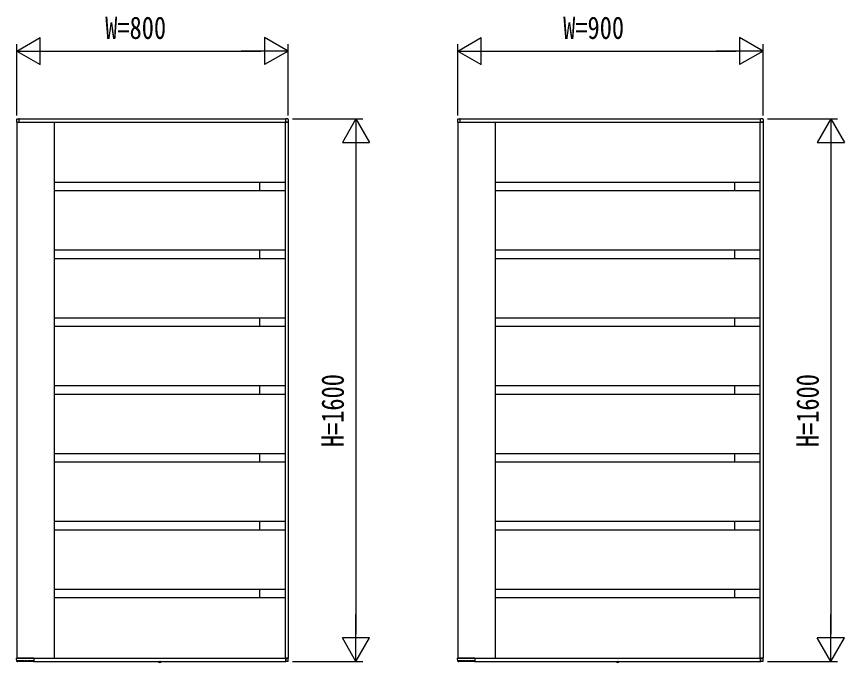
# Model space of a CAD drawing. Units: millimetres on the paper. Extents: x -297 to 297, y -210 to 210.
# Drawn here: x -130 to -8, y -26.5 to 68.7 of the extents above; entities that cross this region are included whole.
import ezdxf
from ezdxf.enums import TextEntityAlignment as Align

# ---------------------------------------------------------------- set-up
doc = ezdxf.new("R2010")
doc.units = ezdxf.units.MM
doc.layers.add('0-2_YKK_A1', color=4, linetype='Continuous')
doc.layers.add('0-3_YKK_D', color=6, linetype='Continuous')
doc.styles.add('ＭＳ ゴシック', font='')
doc.styles.get('ＭＳ ゴシック').set_extended_font_data('MS Gothic')

msp = doc.modelspace()

# ---------------------------------------------------------------- linework, layer by layer
at = {"layer": '0-2_YKK_A1'}
for p, q in [((-130.014, 53.583), (-130.014, 53.177)), ((-129.989, 53.152), (-129.989, -25.848)), ((-129.989, 53.152), (-89.989, 53.152)), ((-129.989, 53.152), (-129.654, 53.152)), ((-129.943, 53.658), (-129.665, 53.675)), ((-129.654, 53.152), (-129.654, 53.152)), ((-129.639, 53.652), (-90.339, 53.652)), ((-129.639, 53.152), (-129.639, 53.652)), ((-129.639, 53.167), (-129.639, 53.65)), ((-124.489, 53.152), (-124.489, -25.848)), ((-90.439, 53.152), (-90.439, -25.848)), ((-90.339, 53.152), (-90.339, 53.652)), ((-90.339, 53.167), (-90.339, 53.65)), ((-89.989, 53.152), (-90.324, 53.152)), ((-90.324, 53.152), (-90.324, 53.152)), ((-90.034, 53.658), (-90.312, 53.675)), ((-89.989, 53.152), (-89.989, -25.848)), ((-89.964, 53.583), (-89.964, 53.177)), ((-65.014, 53.583), (-65.014, 53.177)), ((-64.989, 53.152), (-64.989, -25.848)), ((-64.989, 53.152), (-19.989, 53.152)), ((-64.989, 53.152), (-64.654, 53.152)), ((-64.943, 53.658), (-64.665, 53.675)), ((-64.654, 53.152), (-64.654, 53.152)), ((-64.639, 53.652), (-20.339, 53.652)), ((-64.639, 53.152), (-64.639, 53.652)), ((-64.639, 53.167), (-64.639, 53.65)), ((-59.489, 53.152), (-59.489, -25.848)), ((-20.439, 53.152), (-20.439, -25.848)), ((-20.339, 53.152), (-20.339, 53.652)), ((-20.339, 53.167), (-20.339, 53.65)), ((-19.989, 53.152), (-20.324, 53.152)), ((-20.324, 53.152), (-20.324, 53.152)), ((-20.034, 53.658), (-20.312, 53.675)), ((-19.989, 53.152), (-19.989, -25.848)), ((-19.964, 53.583), (-19.964, 53.177)), ((-90.439, 44.277), (-124.489, 44.277)), ((-94.189, 44.277), (-94.189, 43.027)), ((-20.439, 44.277), (-59.489, 44.277)), ((-24.189, 44.277), (-24.189, 43.027)), ((-90.439, 43.027), (-124.489, 43.027)), ((-20.439, 43.027), (-59.489, 43.027)), ((-90.439, 34.277), (-124.489, 34.277)), ((-94.189, 34.277), (-94.189, 33.027)), ((-20.439, 34.277), (-59.489, 34.277)), ((-24.189, 34.277), (-24.189, 33.027)), ((-90.439, 33.027), (-124.489, 33.027)), ((-20.439, 33.027), (-59.489, 33.027)), ((-90.439, 24.277), (-124.489, 24.277)), ((-94.189, 24.277), (-94.189, 23.027)), ((-20.439, 24.277), (-59.489, 24.277)), ((-24.189, 24.277), (-24.189, 23.027)), ((-90.439, 23.027), (-124.489, 23.027)), ((-20.439, 23.027), (-59.489, 23.027)), ((-90.439, 14.277), (-124.489, 14.277)), ((-94.189, 14.277), (-94.189, 13.027)), ((-20.439, 14.277), (-59.489, 14.277)), ((-24.189, 14.277), (-24.189, 13.027)), ((-90.439, 13.027), (-124.489, 13.027)), ((-20.439, 13.027), (-59.489, 13.027)), ((-90.439, 4.277), (-124.489, 4.277)), ((-94.189, 4.277), (-94.189, 3.027)), ((-20.439, 4.277), (-59.489, 4.277)), ((-24.189, 4.277), (-24.189, 3.027)), ((-90.439, 3.027), (-124.489, 3.027)), ((-20.439, 3.027), (-59.489, 3.027)), ((-90.439, -5.723), (-124.489, -5.723)), ((-94.189, -5.723), (-94.189, -6.973)), ((-20.439, -5.723), (-59.489, -5.723)), ((-24.189, -5.723), (-24.189, -6.973)), ((-90.439, -6.973), (-124.489, -6.973)), ((-20.439, -6.973), (-59.489, -6.973)), ((-90.439, -15.723), (-124.489, -15.723)), ((-94.189, -15.723), (-94.189, -16.973)), ((-20.439, -15.723), (-59.489, -15.723)), ((-24.189, -15.723), (-24.189, -16.973)), ((-90.439, -16.973), (-124.489, -16.973)), ((-20.439, -16.973), (-59.489, -16.973)), ((-129.983, -26.35), (-130.012, -25.875)), ((-129.989, -25.848), (-89.989, -25.848)), ((-127.504, -25.848), (-129.987, -25.848)), ((-129.921, -26.373), (-129.958, -26.373)), ((-129.896, -26.349), (-129.894, -26.258)), ((-129.895, -26.323), (-127.581, -26.323)), ((-128.849, -26.243), (-129.879, -26.243)), ((-128.833, -26.258), (-128.833, -26.299)), ((-128.747, -26.299), (-128.746, -26.258)), ((-128.397, -26.243), (-128.73, -26.243)), ((-128.382, -26.258), (-128.381, -26.299)), ((-128.295, -26.299), (-128.294, -26.258)), ((-127.597, -26.243), (-128.279, -26.243)), ((-127.784, -26.243), (-127.783, -26.299)), ((-127.582, -26.258), (-127.58, -26.348)), ((-127.514, -26.373), (-127.555, -26.373)), ((-127.489, -25.863), (-127.489, -26.348)), ((-127.474, -25.848), (-127.474, -26.348)), ((-127.474, -26.348), (-90.339, -26.348)), ((-109.102, -26.373), (-109.098, -26.348)), ((-109.102, -26.373), (-109.093, -26.422)), ((-109.102, -26.373), (-108.711, -26.373)), ((-109.098, -26.348), (-108.715, -26.348)), ((-108.711, -26.373), (-108.719, -26.422)), ((-108.711, -26.373), (-108.715, -26.348)), ((-90.339, -26.348), (-90.339, -25.848)), ((-90.339, -25.863), (-90.339, -26.347)), ((-89.989, -25.848), (-90.324, -25.848)), ((-90.324, -25.848), (-90.324, -25.848)), ((-90.034, -26.355), (-90.312, -26.372)), ((-89.964, -26.28), (-89.964, -25.873)), ((-64.983, -26.35), (-65.012, -25.875)), ((-64.989, -25.848), (-19.989, -25.848)), ((-62.504, -25.848), (-64.987, -25.848)), ((-64.921, -26.373), (-64.958, -26.373)), ((-64.896, -26.349), (-64.894, -26.258)), ((-64.895, -26.323), (-62.581, -26.323)), ((-63.849, -26.243), (-64.879, -26.243)), ((-63.833, -26.258), (-63.833, -26.299)), ((-63.747, -26.299), (-63.746, -26.258)), ((-63.397, -26.243), (-63.73, -26.243)), ((-63.382, -26.258), (-63.381, -26.299)), ((-63.295, -26.299), (-63.294, -26.258)), ((-62.597, -26.243), (-63.279, -26.243)), ((-62.784, -26.243), (-62.783, -26.299)), ((-62.582, -26.258), (-62.58, -26.348)), ((-62.514, -26.373), (-62.555, -26.373)), ((-62.489, -25.863), (-62.489, -26.348)), ((-62.474, -25.848), (-62.474, -26.348)), ((-62.474, -26.348), (-20.339, -26.348)), ((-41.602, -26.373), (-41.598, -26.348)), ((-41.602, -26.373), (-41.593, -26.422)), ((-41.602, -26.373), (-41.211, -26.373)), ((-41.598, -26.348), (-41.215, -26.348)), ((-41.211, -26.373), (-41.219, -26.422)), ((-41.211, -26.373), (-41.215, -26.348)), ((-20.339, -26.348), (-20.339, -25.848)), ((-20.339, -25.863), (-20.339, -26.347)), ((-19.989, -25.848), (-20.324, -25.848)), ((-20.324, -25.848), (-20.324, -25.848)), ((-20.034, -26.355), (-20.312, -26.372)), ((-19.964, -26.28), (-19.964, -25.873))]:
    msp.add_line(p, q, dxfattribs=at)
for points in [[(-129.879, -26.243), (-129.885, -26.245), (-129.889, -26.247), (-129.892, -26.25), (-129.893, -26.253), (-129.894, -26.255), (-129.894, -26.258)], [(-128.833, -26.258), (-128.834, -26.256), (-128.834, -26.254), (-128.835, -26.251), (-128.837, -26.249), (-128.84, -26.247), (-128.843, -26.244), (-128.849, -26.243)], [(-128.73, -26.243), (-128.737, -26.245), (-128.741, -26.247), (-128.743, -26.25), (-128.745, -26.253), (-128.746, -26.255), (-128.746, -26.258)], [(-128.382, -26.258), (-128.382, -26.256), (-128.383, -26.254), (-128.384, -26.251), (-128.385, -26.249), (-128.388, -26.247), (-128.391, -26.244), (-128.397, -26.243)], [(-128.279, -26.243), (-128.285, -26.245), (-128.289, -26.247), (-128.292, -26.25), (-128.293, -26.253), (-128.294, -26.255), (-128.294, -26.258)], [(-127.582, -26.258), (-127.582, -26.256), (-127.583, -26.254), (-127.584, -26.251), (-127.585, -26.249), (-127.588, -26.247), (-127.591, -26.244), (-127.597, -26.243)], [(-109.021, -26.477), (-108.964, -26.362), (-108.906, -26.331)], [(-108.791, -26.477), (-108.849, -26.362), (-108.906, -26.331)], [(-64.879, -26.243), (-64.885, -26.245), (-64.889, -26.247), (-64.892, -26.25), (-64.893, -26.253), (-64.894, -26.255), (-64.894, -26.258)], [(-63.833, -26.258), (-63.834, -26.256), (-63.834, -26.254), (-63.835, -26.251), (-63.837, -26.249), (-63.84, -26.247), (-63.843, -26.244), (-63.849, -26.243)], [(-63.73, -26.243), (-63.737, -26.245), (-63.741, -26.247), (-63.743, -26.25), (-63.745, -26.253), (-63.746, -26.255), (-63.746, -26.258)], [(-63.382, -26.258), (-63.382, -26.256), (-63.383, -26.254), (-63.384, -26.251), (-63.385, -26.249), (-63.388, -26.247), (-63.391, -26.244), (-63.397, -26.243)], [(-63.279, -26.243), (-63.285, -26.245), (-63.289, -26.247), (-63.292, -26.25), (-63.293, -26.253), (-63.294, -26.255), (-63.294, -26.258)], [(-62.582, -26.258), (-62.582, -26.256), (-62.583, -26.254), (-62.584, -26.251), (-62.585, -26.249), (-62.588, -26.247), (-62.591, -26.244), (-62.597, -26.243)], [(-41.521, -26.477), (-41.464, -26.362), (-41.406, -26.331)], [(-41.291, -26.477), (-41.349, -26.362), (-41.406, -26.331)]]:
    msp.add_lwpolyline(points, dxfattribs=at)
for centre, radius, start, end in [((-129.939, 53.583), 0.075, 93.5, 180), ((-129.989, 53.177), 0.025, 180, 270), ((-129.664, 53.65), 0.025, 0, 93.5), ((-129.654, 53.167), 0.015, 270, 0), ((-90.314, 53.65), 0.025, 86.5, 180), ((-90.324, 53.167), 0.015, 180, 270), ((-90.039, 53.583), 0.075, 0, 86.5), ((-89.989, 53.177), 0.025, 270, 0), ((-64.939, 53.583), 0.075, 93.5, 180), ((-64.989, 53.177), 0.025, 180, 270), ((-64.664, 53.65), 0.025, 0, 93.5), ((-64.654, 53.167), 0.015, 270, 0), ((-20.314, 53.65), 0.025, 86.5, 180), ((-20.324, 53.167), 0.015, 180, 270), ((-20.039, 53.583), 0.075, 0, 86.5), ((-19.989, 53.177), 0.025, 270, 0), ((-129.987, -25.873), 0.025, 90, 183.5), ((-129.958, -26.348), 0.025, 183.5, 269.21081), ((-129.921, -26.348), 0.025, 269.18971, 359), ((-128.808, -26.298), 0.025, 181, 270), ((-128.772, -26.298), 0.025, 270, 359), ((-128.356, -26.298), 0.025, 181, 270), ((-128.32, -26.298), 0.025, 270, 359), ((-127.758, -26.298), 0.025, 181, 270), ((-127.555, -26.348), 0.025, 181.0014, 270.00152), ((-127.514, -26.348), 0.025, 270, 0), ((-127.504, -25.863), 0.015, 0, 90), ((-109.049, -26.414), 0.045, 190, 239.36409), ((-108.906, -26.173), 0.325, 239.36409, 300.63591), ((-108.764, -26.414), 0.045, 300.63591, 350), ((-90.324, -25.863), 0.015, 90, 180), ((-90.314, -26.347), 0.025, 180, 273.5), ((-90.039, -26.28), 0.075, 273.5, 0), ((-89.989, -25.873), 0.025, 0, 90), ((-64.987, -25.873), 0.025, 90, 183.5), ((-64.958, -26.348), 0.025, 183.5, 269.21081), ((-64.921, -26.348), 0.025, 269.18971, 359), ((-63.808, -26.298), 0.025, 181, 270), ((-63.772, -26.298), 0.025, 270, 359), ((-63.356, -26.298), 0.025, 181, 270), ((-63.32, -26.298), 0.025, 270, 359), ((-62.758, -26.298), 0.025, 181, 270), ((-62.555, -26.348), 0.025, 181.0014, 270.00152), ((-62.514, -26.348), 0.025, 270, 0), ((-62.504, -25.863), 0.015, 0, 90), ((-41.549, -26.414), 0.045, 190, 239.36409), ((-41.406, -26.173), 0.325, 239.36409, 300.63591), ((-41.264, -26.414), 0.045, 300.63591, 350), ((-20.324, -25.863), 0.015, 90, 180), ((-20.314, -26.347), 0.025, 180, 273.5), ((-20.039, -26.28), 0.075, 273.5, 0), ((-19.989, -25.873), 0.025, 0, 90)]:
    msp.add_arc(centre, radius, start, end, dxfattribs=at)
at = {"layer": '0-3_YKK_D'}
for p, q in [((-129.989, 63.652), (-126.525, 65.652)), ((-126.525, 61.652), (-126.525, 65.652)), ((-89.989, 63.652), (-93.453, 65.652)), ((-93.453, 65.652), (-93.453, 61.652)), ((-64.989, 63.652), (-61.525, 65.652)), ((-61.525, 61.652), (-61.525, 65.652)), ((-19.989, 63.652), (-23.453, 65.652)), ((-23.453, 65.652), (-23.453, 61.652)), ((-129.989, 54.152), (-129.989, 64.652)), ((-129.989, 63.652), (-126.525, 61.652)), ((-129.989, 63.652), (-123.061, 63.652)), ((-125.989, 63.652), (-93.989, 63.652)), ((-89.989, 63.652), (-96.917, 63.652)), ((-89.989, 63.652), (-93.453, 61.652)), ((-89.989, 54.152), (-89.989, 64.652)), ((-64.989, 54.152), (-64.989, 64.652)), ((-64.989, 63.652), (-61.525, 61.652)), ((-64.989, 63.652), (-58.061, 63.652)), ((-60.989, 63.652), (-23.989, 63.652)), ((-19.989, 63.652), (-26.917, 63.652)), ((-19.989, 63.652), (-23.453, 61.652)), ((-19.989, 54.152), (-19.989, 64.652)), ((-89.339, 53.65), (-78.989, 53.65)), ((-79.989, 53.65), (-81.989, 50.186)), ((-79.989, 53.65), (-77.989, 50.186)), ((-79.989, 53.65), (-79.989, 46.722)), ((-19.339, 53.65), (-8.989, 53.65)), ((-9.989, 53.65), (-11.989, 50.186)), ((-9.989, 53.65), (-7.989, 50.186)), ((-9.989, 53.65), (-9.989, 46.722)), ((-81.989, 50.186), (-77.989, 50.186)), ((-11.989, 50.186), (-7.989, 50.186)), ((-79.989, 49.65), (-79.989, -22.35)), ((-9.989, 49.65), (-9.989, -22.35)), ((-79.989, -26.35), (-79.989, -19.422)), ((-9.989, -26.35), (-9.989, -19.422)), ((-79.989, -26.35), (-81.989, -22.886)), ((-77.989, -22.886), (-81.989, -22.886)), ((-79.989, -26.35), (-77.989, -22.886)), ((-9.989, -26.35), (-11.989, -22.886)), ((-7.989, -22.886), (-11.989, -22.886)), ((-9.989, -26.35), (-7.989, -22.886)), ((-89.339, -26.35), (-78.989, -26.35)), ((-19.339, -26.35), (-8.989, -26.35))]:
    msp.add_line(p, q, dxfattribs=at)

# ---------------------------------------------------------------- texts
at = {"layer": '0-3_YKK_D', "style": 'ＭＳ ゴシック', "width": 0.8}
for s, p in [('W=800', (-116.949, 64.452)), ('W=900', (-49.449, 64.452))]:
    msp.add_text(s, height=3.299, dxfattribs=at).set_placement(p, align=Align.BOTTOM_LEFT)
for p in [(-80.789, 5.25), (-10.789, 5.25)]:
    msp.add_text('H=1600', height=3.299, rotation=90, dxfattribs=at).set_placement(p, align=Align.BOTTOM_LEFT)

doc.saveas('drawing.dxf')
